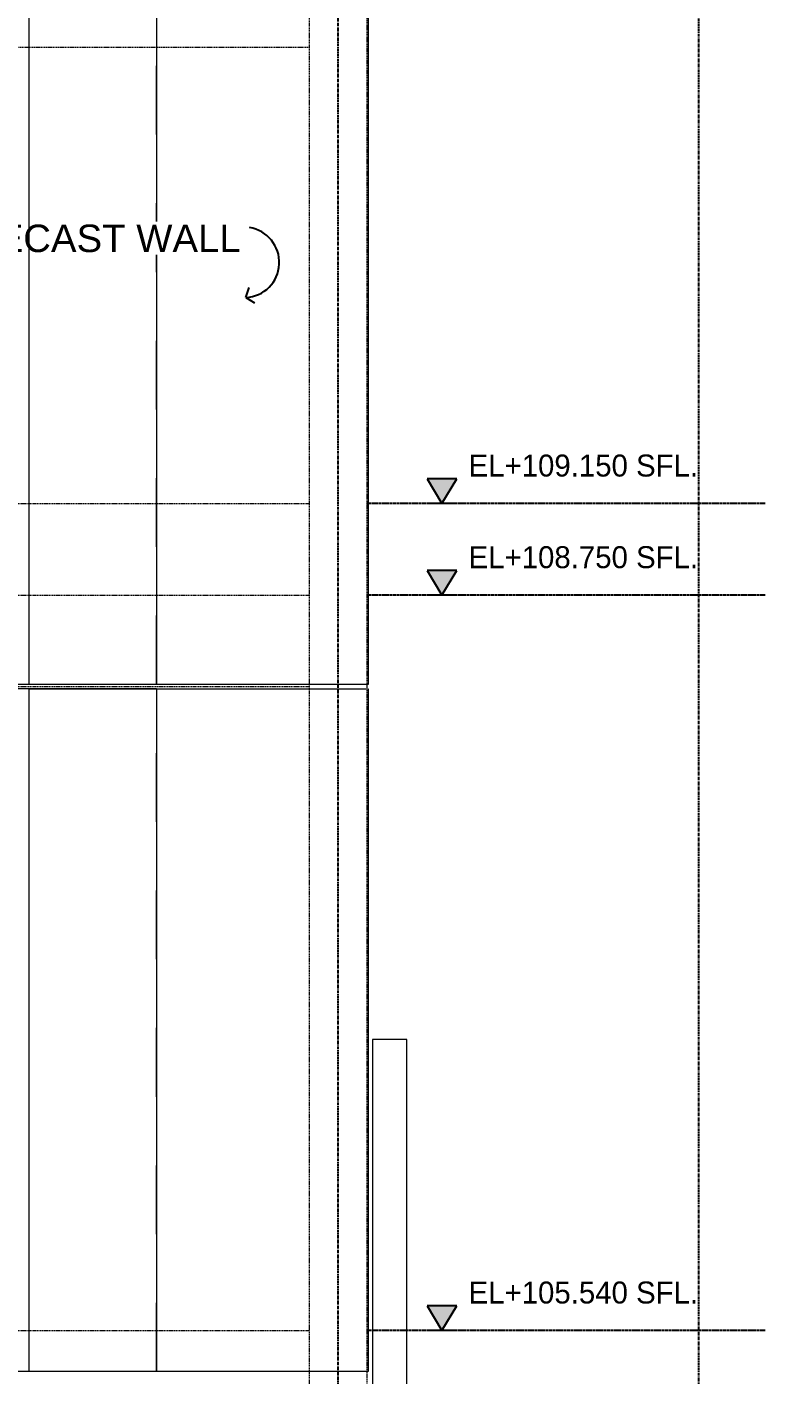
# Model space of a CAD drawing. Header units: millimetres. Extents: x 663313 to 1226001, y 1431724 to 1620898.
# Drawn here: x 1076059 to 1079283, y 1512950 to 1518835 of the extents above; entities that cross this region are included whole.
import ezdxf
from ezdxf.enums import TextEntityAlignment as Align

# ---------------------------------------------------------------- set-up
doc = ezdxf.new("R2010")
doc.units = ezdxf.units.MM
for name, pattern in [('Grid Line', [22.225, 12.7, -3.175, 3.175, -3.175]), ('HIDDEN', [0.375, 0.25, -0.125]), ('XKITLINE00', [0]), ('XKITLINE02', [4, 2, -2])]:
    doc.linetypes.add(name, pattern=pattern)
doc.layers.add('000 - 0_HIDE_OBJ_FRAMING_DEF_SUB', color=7, linetype='Continuous', plot=False)
doc.layers.add('A-FLOR-E', color=7, linetype='Continuous', lineweight=9)
doc.layers.add('Part', color=7, linetype='Continuous', lineweight=0)
doc.layers.add('DIM', color=7, linetype='Continuous')
doc.layers.add('REVISE', color=7, linetype='Continuous')
doc.styles.add('ANGSANA', font='angsana.shx', dxfattribs={"width": 0.9})
doc.styles.add('Arial', font='arial.ttf')

# ---------------------------------------------------------------- blocks, each defined once
blk = doc.blocks.new('*A27371191')
at = {"layer": '000 - 0_HIDE_OBJ_FRAMING_DEF_SUB', "color": 7, "linetype": 'XKITLINE02', "lineweight": 0}
for p, q in [((399.90058, 31.882036), (399.90058, 51.748703)), ((399.90058, 11.882036), (399.90058, 31.748703))]:
    blk.add_line(p, q, dxfattribs=at)
at = {"layer": '000 - 0_HIDE_OBJ_FRAMING_DEF_SUB', "color": 7, "linetype": 'XKITLINE00', "lineweight": 0}
for p, q in [((399.900591, 51.748703), (399.900591, 31.882036)), ((399.900591, 31.882036), (387.90058, 31.882036)), ((399.900591, 31.748703), (387.90058, 31.748703)), ((399.900591, 31.748703), (399.900591, 11.882036)), ((399.900591, 11.882036), (387.90058, 11.882036))]:
    blk.add_line(p, q, dxfattribs=at)
blk = doc.blocks.new('3')
at = {"layer": '000 - 0_HIDE_OBJ_FRAMING_DEF_SUB', "color": 7, "lineweight": 0, "xscale": 0.15, "yscale": 0.15, "zscale": 0.15}
blk.add_blockref('*A27371191', (663572.3657, 1524733.1057), dxfattribs=at)
blk = doc.blocks.new('LEV-SEC')
at = {"layer": '000 - 0_HIDE_OBJ_FRAMING_DEF_SUB'}
blk.add_hatch(color=7, dxfattribs=at).paths.add_polyline_path([(-1.62, 2.67), (0, 0), (1.62, 2.67)])
at = {"layer": '000 - 0_HIDE_OBJ_FRAMING_DEF_SUB', "color": 7}
for p, q in [((-1.62, 2.67), (0, 0)), ((1.62, 2.67), (-1.62, 2.67)), ((0, 0), (1.62, 2.67)), ((1.62, 0), (-1.62, 0))]:
    blk.add_line(p, q, dxfattribs=at)
at = {"layer": '000 - 0_HIDE_OBJ_FRAMING_DEF_SUB', "color": 7, "style": 'ANGSANA'}
blk.add_attdef('ELEVATION', text='', height=2.4, dxfattribs=at).set_placement((2.91, 2.21), align=Align.BOTTOM_LEFT)
blk = doc.blocks.new('W-1-PP18-ST_ENT4_REV00_20260602-153434_ELEVATION_3_ST')
at = {"layer": '000 - 0_HIDE_OBJ_FRAMING_DEF_SUB', "color": 7, "linetype": 'Grid Line'}
for p, q in [((0, 103564.3907), (0, 116682.8551)), ((-1575, 104166.6599), (-1575, 116083.3784))]:
    blk.add_line(p, q, dxfattribs=at)
at = {"layer": '000 - 0_HIDE_OBJ_FRAMING_DEF_SUB', "color": 7, "linetype": 'Grid Line', "ltscale": 0.6}
for p, q in [((289.4967, 109150), (-1450, 109150)), ((289.4967, 108750), (-1450, 108750)), ((289.4967, 105540), (-1450, 105540))]:
    blk.add_line(p, q, dxfattribs=at)
at = {"layer": 'A-FLOR-E', "color": 7, "linetype": 'HIDDEN', "ltscale": 20}
for p, q in [((-1699.9976, 111140), (-4425.0028, 111140)), ((-4505, 109150), (-1700, 109150)), ((-4505, 108750), (-1700, 108750)), ((-4505, 108350), (-1700, 108350)), ((-4505, 105540), (-1700, 105540))]:
    blk.add_line(p, q, dxfattribs=at)
blk.add_lwpolyline([(-1700, 102340), (-1700, 114650), (-1450, 114650), (-1450, 102340)], dxfattribs=at)
at = {"layer": 'DIM', "color": 7, "linetype": 'ByBlock'}
for q in [(-1964.5927, 110092.6786), (-1940.8053, 110025.2709)]:
    blk.add_line((-1978.1603, 110048.6243), q, dxfattribs=at)
at = {"layer": 'Part', "color": 7, "linetype": 'XKITLINE00', "lineweight": 0}
blk.add_lwpolyline([(-2925.0028, 105360), (-2925.0028, 108340), (-1445.0026, 108340), (-1445.0026, 105360)], close=True, dxfattribs=at)
blk.add_lwpolyline([(-1275.0007, 102340), (-1274.9995, 106810), (-1425.0007, 106810), (-1425.0007, 102340)], dxfattribs=at)
at = {"layer": '000 - 0_HIDE_OBJ_FRAMING_DEF_SUB', "color": 7, "xscale": 40, "yscale": 40, "zscale": 40}
for p, values in [((-1122.1205, 109150), {'ELEVATION': 'EL+109.150 SFL.'}), ((-1122.1205, 108750), {'ELEVATION': 'EL+108.750 SFL.'}), ((-1122.1205, 105540), {'ELEVATION': 'EL+105.540 SFL.'})]:
    blk.add_blockref('LEV-SEC', p, dxfattribs=at).add_auto_attribs(values)
at = {"layer": 'REVISE', "color": 7, "insert": (-2648.4083, 110306.2719), "char_height": 120, "attachment_point": 5, "style": 'Arial', "bg_fill": 3, "box_fill_scale": 1.1, "bg_fill_color": 256, "bg_fill_true_color": 13158600, "bg_fill_transparency": 0}
blk.add_mtext('\\A1;PRECAST WALL', dxfattribs=at)
at = {"layer": 'DIM', "color": 7, "linetype": 'ByBlock'}
blk.add_arc((-1985.9888, 110201.906), 153.4815, 272.92370357, 81.43297428, dxfattribs=at)
at = {"layer": 'Part', "color": 7, "linetype": 'XKITLINE00', "lineweight": 0}
blk.add_lwpolyline([(-1445.0028, 108360), (-2925.0028, 108360), (-2925.0028, 111340), (-1445.0026, 111340)], close=True, dxfattribs=at)

msp = doc.modelspace()

# ---------------------------------------------------------------- block references
at = {"layer": 'DIM', "color": 7, "xscale": 1000, "yscale": 1000, "zscale": 1000}
msp.add_blockref('3', (-662555725.9731, -1523221923.05), dxfattribs=at)

# ---------------------------------------------------------------- next in the draw order: block references
at = {"color": 7}
msp.add_blockref('W-1-PP18-ST_ENT4_REV00_20260602-153434_ELEVATION_3_ST', (1078993.9966, 1407605.0011), dxfattribs=at)

doc.saveas('drawing.dxf')
